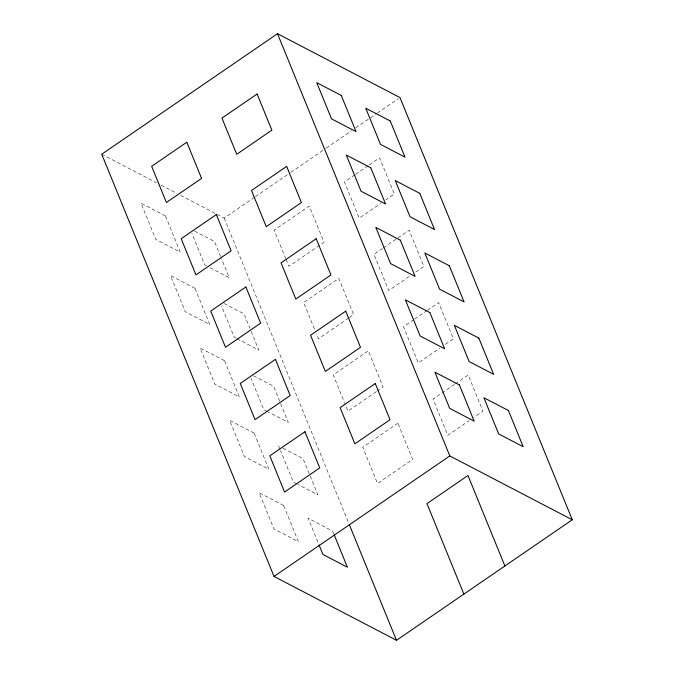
<?xml version="1.0" encoding="UTF-8"?>
<svg xmlns="http://www.w3.org/2000/svg" width="674" height="674" viewBox="0 0 674 674"><rect width="100%" height="100%" fill="white"/><g stroke="black" fill="none" stroke-linecap="round" stroke-linejoin="round"><path stroke-width="0.51" stroke-dasharray="3.37 2.53" d="M180.59 195.334L224.198 218.073L254.502 197.288M255.37 196.698L290.005 172.948M290.865 172.359L325.5 148.609M326.368 148.019L351.474 130.798M355.805 127.833L369.664 118.329M370.523 117.739L376.589 113.586M377.457 112.988L398.233 98.741M354.718 174.895L344.431 181.955L359.2 218.14L380.633 203.447M355.577 174.305L368.434 165.492M369.293 164.903L379.58 157.851L394.349 194.036L385.772 199.917M382.537 248.453L373.969 254.334L388.738 290.528L410.171 275.826M383.396 247.863L409.118 230.23L423.887 266.424L415.319 272.296M348.441 318.153L318.431 338.727L316.485 333.967M349.292 317.564L353.58 314.632L338.811 278.438L303.662 302.542L314.927 330.159M413.794 319.661L403.507 326.713L418.276 362.907L439.709 348.205M414.653 319.072L426.65 310.84M427.51 310.251L438.656 302.609L453.425 338.803L444.857 344.684M376.261 391.712L347.969 411.115L344.861 403.49M377.12 391.122L383.118 387.011L368.349 350.817L333.2 374.921L344.473 402.538M454.478 384.399L433.045 399.101L447.814 435.286L469.247 420.593M455.338 383.809L468.194 374.997L482.963 411.182L474.395 417.063M101.723 154.22L156.469 182.755M161.103 185.173L176.883 193.396M194.516 231.089L214.475 241.494L221.08 257.679M206.564 265.859L204.744 264.907L191.922 233.482M210.187 267.747L229.244 277.68L221.468 258.631M224.054 303.469L244.013 313.873L249.843 328.162M236.102 338.238L234.282 337.295L221.46 305.861M237.012 338.71L258.782 350.067L250.231 329.114M253.593 375.848L273.551 386.253L288.32 422.446L268.362 412.041M267.452 411.57L263.829 409.674L250.998 378.249M283.131 448.235L303.089 458.64L317.858 494.826L297.9 484.421M296.99 483.949L293.367 482.062L280.536 450.628M285.784 258.732L274.124 230.154L309.273 206.05L324.042 242.244L288.893 266.348L286.172 259.684M224.198 218.073L348.862 523.555M333.79 533.875L332.627 531.019L308.136 518.247L318.625 543.96M278.598 445.868L280.148 449.676M397.887 423.205L362.738 447.309L377.507 483.494L412.657 459.39L397.887 423.205M165.484 215.95L140.992 203.177L155.761 239.371L180.253 252.143L165.484 215.95M195.022 288.329L170.53 275.565L185.299 311.75L209.791 324.523L195.022 288.329M224.56 360.716L200.068 347.944L214.838 384.138L239.329 396.902L224.56 360.716M254.098 433.096L229.607 420.323L244.376 456.517L268.867 469.289L254.098 433.096M283.636 505.475L259.145 492.711L273.914 528.896L298.405 541.669L283.636 505.475"/><path stroke-width="1.01" d="M277.494 33.7L101.723 154.22L274.032 576.447L396.506 640.3L572.277 519.78L399.968 97.553L277.494 33.7L449.802 455.927L572.277 519.78M274.032 576.447L449.802 455.927M504.893 565.983L467.975 475.507L426.962 503.621L463.881 594.106M349.258 524.524L396.506 640.3M334.186 534.827L347.396 567.213L322.905 554.441L319.013 544.921M186.799 142.206L151.65 166.31L166.419 202.495L201.568 178.391L186.799 142.206M257.106 93.998L221.957 118.102L236.726 154.287L271.875 130.183L257.106 93.998M216.337 214.585L181.188 238.689L195.957 274.882L231.115 250.779L216.337 214.585M286.652 166.377L251.495 190.481L266.264 226.675L301.421 202.571L286.652 166.377M245.884 286.964L210.726 311.068L225.495 347.262L260.653 323.158L245.884 286.964M316.19 238.756L281.033 262.86L295.802 299.054L330.959 274.95L316.19 238.756M275.422 359.352L240.264 383.455L255.033 419.641L290.191 395.537L275.422 359.352M345.728 311.144L310.571 335.248L325.34 371.433L360.497 347.329L345.728 311.144M304.96 431.731L269.802 455.835L284.571 492.028L319.729 467.925L304.96 431.731M375.266 383.523L340.109 407.627L354.878 443.821L390.035 419.717L375.266 383.523M341.255 95.43L316.755 82.658L331.524 118.851L356.024 131.624L341.255 95.43M390.238 120.975L365.746 108.202L380.515 144.396L405.007 157.168L390.238 120.975M370.793 167.818L346.293 155.045L361.062 191.239L385.562 204.003L370.793 167.818M419.776 193.354L395.284 180.581L410.053 216.775L434.545 229.548L419.776 193.354M400.331 240.197L375.831 227.424L390.6 263.618L415.1 276.391L400.331 240.197M449.314 265.741L424.822 252.969L439.591 289.154L464.083 301.927L449.314 265.741M429.869 312.576L405.369 299.812L420.146 335.997L444.638 348.77L429.869 312.576M478.852 338.121L454.36 325.348L469.129 361.542L493.629 374.314L478.852 338.121M459.407 384.964L434.915 372.191L449.684 408.385L474.176 421.149L459.407 384.964M508.398 410.5L483.898 397.736L498.667 433.921L523.167 446.694L508.398 410.5"/></g></svg>
